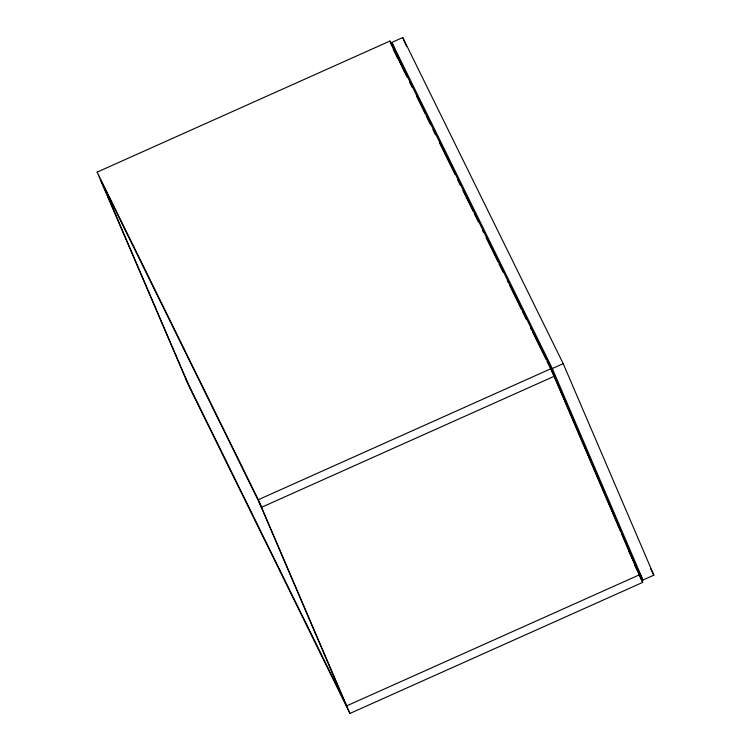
<?xml version="1.0" encoding="UTF-8"?>
<svg xmlns="http://www.w3.org/2000/svg" width="751" height="751" viewBox="0 0 751 751"><rect width="100%" height="100%" fill="white"/><g stroke="black" fill="none" stroke-linecap="round" stroke-linejoin="round"><path stroke-width="1.13" d="M97.142 172.129L389.9 41.07L551.084 368.638L642.696 582.391L349.938 713.45L188.754 385.883L97.142 172.129L258.325 499.706L349.938 713.45M404.733 72.49L391.853 42.431L402.743 37.55L563.212 363.662L653.858 575.163L642.959 580.035L628.981 551.638M258.325 499.706L551.084 368.638M391.853 42.431L552.314 368.534L563.212 363.662M650.751 568.845L653.858 575.163M407.098 76.996L393.149 48.655L394.988 52.945M409.68 82.244L412.261 87.501M416.401 95.893L425.179 113.748M426.211 115.842L430.342 124.244M432.933 129.491L435.514 134.739M439.645 143.141L455.144 174.636M457.725 179.893L460.307 185.14M462.898 190.388L473.224 211.388M474.256 213.481L478.387 221.883M482.527 230.285L483.56 232.388M486.141 237.635L498.026 261.78M499.058 263.883L503.189 272.284M507.319 280.677L508.352 282.78M509.385 284.882L521.269 309.027M522.302 311.13L526.432 319.522M530.572 327.924L531.605 330.027M532.637 332.12L546.071 359.419M547.103 361.522L554.332 376.223L261.573 507.282L100.39 179.714M634.792 565.353L639.448 574.806L346.69 705.865L185.506 378.297M638.566 573.989L642.696 582.391M552.314 368.534L642.959 580.035M551.919 371.304L620.467 531.248M621.387 533.398L637.026 569.887M402.743 37.55L406.422 46.14M395.57 53.565L397.41 57.865M389.9 41.07L392.745 47.707M259.161 502.372L344.268 700.955M102.812 184.633L187.919 383.217"/></g></svg>
